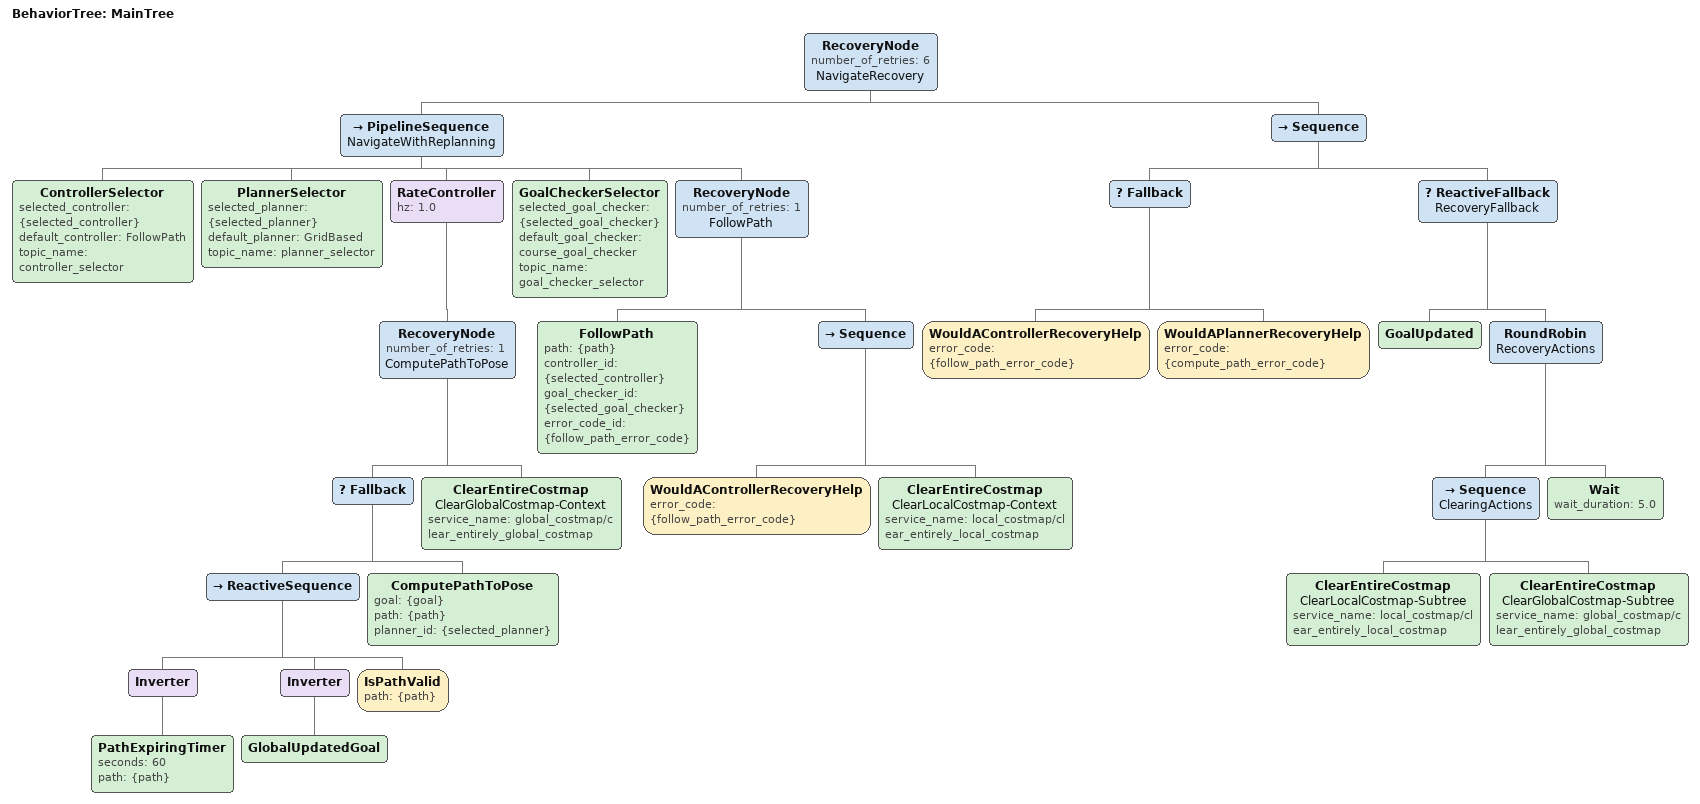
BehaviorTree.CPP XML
<root main_tree_to_execute="MainTree">
  <BehaviorTree ID="MainTree">
    <RecoveryNode number_of_retries="6" name="NavigateRecovery">
      <PipelineSequence name="NavigateWithReplanning">
        <ControllerSelector selected_controller="{selected_controller}" default_controller="FollowPath" topic_name="controller_selector"/>
        <PlannerSelector selected_planner="{selected_planner}" default_planner="GridBased" topic_name="planner_selector"/>
        <RateController hz="1.0">
           <RecoveryNode number_of_retries="1" name="ComputePathToPose">
            <Fallback>
              <ReactiveSequence>
                <Inverter>
                  <PathExpiringTimer seconds="60" path="{path}"/>
                </Inverter>
                <Inverter>
                  <GlobalUpdatedGoal/>
                </Inverter>
                <IsPathValid path="{path}"/>
              </ReactiveSequence>
               <ComputePathToPose goal="{goal}" path="{path}" planner_id="{selected_planner}"/>
            </Fallback>
            <ClearEntireCostmap name="ClearGlobalCostmap-Context" service_name="global_costmap/clear_entirely_global_costmap"/>
          </RecoveryNode>
        </RateController>

        <GoalCheckerSelector selected_goal_checker="{selected_goal_checker}" default_goal_checker="course_goal_checker" topic_name="goal_checker_selector"/>

        <RecoveryNode number_of_retries="1" name="FollowPath">
          <FollowPath path="{path}" controller_id="{selected_controller}" goal_checker_id="{selected_goal_checker}" error_code_id="{follow_path_error_code}"/>
          <Sequence>
            <WouldAControllerRecoveryHelp error_code="{follow_path_error_code}"/>
            <ClearEntireCostmap name="ClearLocalCostmap-Context" service_name="local_costmap/clear_entirely_local_costmap"/>
          </Sequence>
        </RecoveryNode>
      </PipelineSequence>
      <Sequence>
        <Fallback>
          <WouldAControllerRecoveryHelp error_code="{follow_path_error_code}"/>
          <WouldAPlannerRecoveryHelp error_code="{compute_path_error_code}"/>
        </Fallback>
        <ReactiveFallback name="RecoveryFallback">
          <GoalUpdated/>
          <RoundRobin name="RecoveryActions">
            <Sequence name="ClearingActions">
              <ClearEntireCostmap name="ClearLocalCostmap-Subtree" service_name="local_costmap/clear_entirely_local_costmap"/>
              <ClearEntireCostmap name="ClearGlobalCostmap-Subtree" service_name="global_costmap/clear_entirely_global_costmap"/>
            </Sequence>
            <Wait wait_duration="5.0"/>
          </RoundRobin>
        </ReactiveFallback>
      </Sequence>
    </RecoveryNode>
  </BehaviorTree>
</root>
